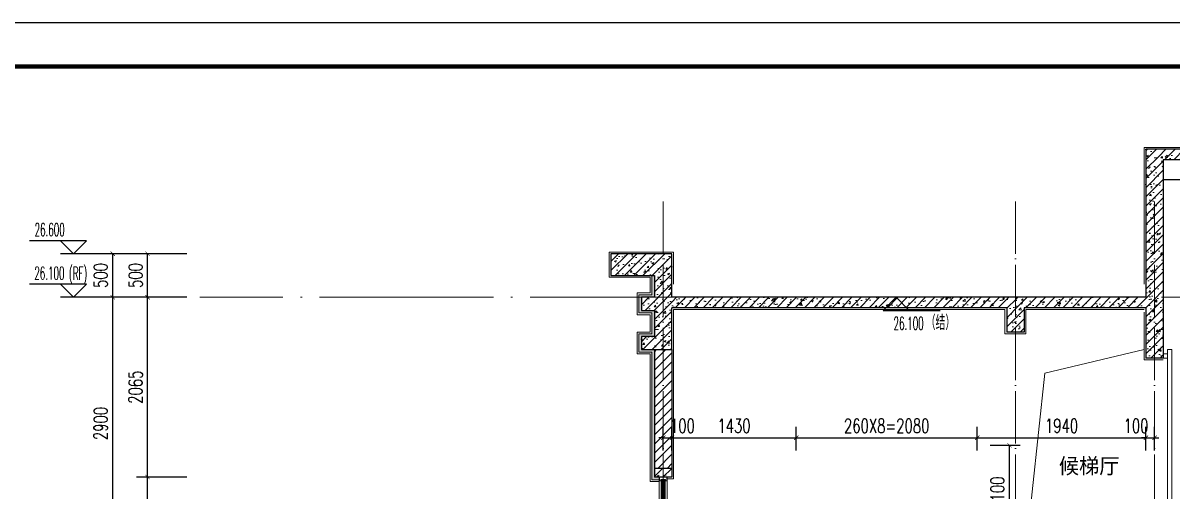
# Model space of a CAD drawing. Extents: x -1307975 to -76406, y -96289 to 379359.
# Drawn here: x -626759 to -613550, y 332925 to 338300 of the extents above; entities that cross this region are included whole.
import ezdxf

# ---------------------------------------------------------------- set-up
doc = ezdxf.new("R2010")
doc.units = 0
doc.header["$LTSCALE"] = 1000
doc.linetypes.add('DOTE', pattern=[2.42, 2, -0.2, 0.02, -0.2])
doc.layers.get('0').update_dxf_attribs({"linetype": 'CONTINUOUS'})
doc.layers.get('DEFPOINTS').update_dxf_attribs({"linetype": 'CONTINUOUS'})
for name, color, linetype in [('-TK', 7, 'CONTINUOUS'), ('DIM_ELEV', 3, 'CONTINUOUS'), ('PUB_DIM', 3, 'CONTINUOUS'), ('PUB_TEXT', 2, 'CONTINUOUS'), ('WALL', 5, 'CONTINUOUS'), ('尺寸标注', 86, 'CONTINUOUS'), ('看线', 251, 'CONTINUOUS'), ('立面-看线', 251, 'CONTINUOUS')]:
    doc.layers.add(name, color=color, linetype=linetype)
for name, color, linetype, lineweight in [('DOTE', 19, 'DOTE', 9), ('PUB_HATCH', 8, 'CONTINUOUS', 9), ('S_WINDOW', 144, 'CONTINUOUS', 15), ('WINDOW', 144, 'CONTINUOUS', 15), ('内粉刷', 37, 'CONTINUOUS', 9), ('立面-洞口示意', 152, 'CONTINUOUS', 13), ('细细', 250, 'CONTINUOUS', 0)]:
    doc.layers.add(name, color=color, linetype=linetype, lineweight=lineweight)
doc.styles.add('_TCH_DIM', font='SIMPLEX.shx', dxfattribs={"width": 0.7, "bigfont": 'GBCBIG.shx'})
doc.styles.add('_TCH_DIM_T3', font='SIMPLEX', dxfattribs={"width": 0.705882, "bigfont": 'GBCBIG'})
doc.dimstyles.new('_TCH_ARCH&&50', dxfattribs={"dimtxt": 157.5, "dimasz": 50, "dimexe": 125, "dimexo": 150, "dimgap": 58.75, "dimtad": 1, "dimdec": 0, "dimzin": 0, "dimdsep": 46, "dimtxsty": '_TCH_DIM_T3', "dimblk": 'ARCHTICK', "dimcen": 0.09, "dimclrt": 7, "dimazin": 0, "dimtfac": 1, "dimtdec": 0, "dimtix": 1, "dimtmove": 2, "dimatfit": 3, "dimldrblk": 'ARCHTICK', "dimfxl": 1, "dimtolj": 1, "dimtzin": 0, "dimarcsym": 0})
pattern_1 = [(315, (-218910.2607, -140541.0897), (-1.767766953, -1.767766953), []), (315, (-218909.0822, -140541.0897), (-1.767766953, -1.767766953), [])]
pattern_2 = [(315, (-218910.2607, -141979.3279), (-1.767766953, -1.767766953), []), (315, (-218909.0822, -141979.3279), (-1.767766953, -1.767766953), [])]
pattern_3 = [(45, (-762713.5, 410177.97), (-53.03301, 53.03301), []), (50, (-762713.5, 410177.97), (215.17805, -18.82564), [22.5, -247.5]), (355, (-762713.5, 410177.97), (-41.6254, 225.65764), [18, -198]), (100.4514, (-762695.57, 410176.4), (173.55281, 206.83186), [19.12206, -210.34263]), (46.1842, (-762713.5, 410237.97), (320.1723, -49.6557), [33.75, -371.25]), (96.6356, (-762686.82, 410233.83), (280.3988, 292.23536), [28.6831, -315.5139]), (351.1842, (-762713.5, 410237.97), (280.3986, 292.2356), [27, -297]), (21, (-762683.5, 410222.97), (179.07212, -120.78567), [22.5, -247.5]), (326, (-762683.5, 410222.97), (72.9946, 217.545), [18, -198]), (71.4514, (-762668.58, 410212.9), (252.0668, 96.75915), [19.12206, -210.34263]), (37.5, (-762713.5, 410177.97), (3.647957, 99.868156), [0, -195.6, 0, -201, 0, -198.75]), (7.5, (-762713.5, 410177.97), (78.92086, 118.323514), [0, -114.6, 0, -191.1, 0, -75.75]), (327.5, (-762780.4, 410177.97), (160.14673, -6.76646), [0, -75, 0, -234, 0, -310.5]), (317.5, (-762810.4, 410177.97), (174.95585, 30.0315), [0, -97.5, 0, -155.4, 0, -220.5])]

# ---------------------------------------------------------------- blocks, each defined once
blk = doc.blocks.new('A1')
blk.add_lwpolyline([(0, 59400), (0, 0), (84100, 0), (84100, 59400)], close=True)
at = {"const_width": 100}
blk.add_lwpolyline([(2500, 58400), (2500, 1000), (83100, 1000), (83100, 58400)], close=True, dxfattribs=at)
blk = doc.blocks.new('FGSDFSFSEFESFES')
at = {"layer": 'WINDOW', "ltscale": 0.8}
for p, q in [((175259, -121034), (175209, -121034)), ((175259, -121084), (175209, -121084)), ((175259, -123284), (175209, -123284)), ((175259, -123334), (175209, -123334))]:
    blk.add_line(p, q, dxfattribs=at)
blk.add_lwpolyline([(175159, -123384), (175209, -123384), (175209, -120984), (175159, -120984), (175159, -123384)], dxfattribs=at)
blk = doc.blocks.new('zrszerf')
at = {"layer": '细细'}
h = blk.add_hatch(dxfattribs=at)
h.set_pattern_fill('金属', color=256, style=0)
h.set_pattern_definition(pattern_1)
h.paths.add_polyline_path([(257695, 608543), (257715, 608543), (257715, 608557), (257765, 608557), (257765, 608543), (257785, 608543), (257785, 608588), (257695, 608588)])
h.paths.add_polyline_path([(257713, 608559), (257713, 608545), (257697, 608545), (257697, 608586), (257783, 608586), (257783, 608545), (257767, 608545), (257767, 608559)], flags=16)
h = blk.add_hatch(dxfattribs=at)
h.set_pattern_fill('金属', color=256, style=0)
h.set_pattern_definition(pattern_1)
h.paths.add_polyline_path([(257762, 608555), (257762, 608530), (257750, 608530), (257750, 608540), (257729, 608540), (257729, 608530), (257717, 608530), (257717, 608555)])
h.paths.add_polyline_path([(257719, 608553), (257719, 608532), (257727, 608532), (257727, 608542), (257752, 608542), (257752, 608532), (257760, 608532), (257760, 608553)], flags=16)
h = blk.add_hatch(color=256, dxfattribs=at)
edge = h.paths.add_edge_path()
edge.add_line((257735, 608540), (257735, 608528))
edge.add_arc((257740, 608520), 9.44, 61.5175, 118.4825, ccw=False)
edge.add_line((257744, 608528), (257744, 608540))
edge.add_arc((257740, 608548), 9.44, 241.5175, 298.4825, ccw=False)
h = blk.add_hatch(dxfattribs=at)
h.set_pattern_fill('金属', color=256, style=0)
h.set_pattern_definition(pattern_2)
h.paths.add_polyline_path([(257695, 607233), (257715, 607233), (257715, 607220), (257765, 607220), (257765, 607233), (257785, 607233), (257785, 607188), (257695, 607188)])
h.paths.add_polyline_path([(257713, 607218), (257713, 607231), (257697, 607231), (257697, 607190), (257783, 607190), (257783, 607231), (257767, 607231), (257767, 607218)], flags=16)
h = blk.add_hatch(dxfattribs=at)
h.set_pattern_fill('金属', color=256, style=0)
h.set_pattern_definition(pattern_2)
h.paths.add_polyline_path([(257762, 607222), (257762, 607247), (257750, 607247), (257750, 607237), (257729, 607237), (257729, 607247), (257717, 607247), (257717, 607222)])
h.paths.add_polyline_path([(257719, 607224), (257719, 607245), (257727, 607245), (257727, 607235), (257752, 607235), (257752, 607245), (257760, 607245), (257760, 607224)], flags=16)
h = blk.add_hatch(color=256, dxfattribs=at)
edge = h.paths.add_edge_path()
edge.add_line((257735, 607237), (257735, 607249))
edge.add_arc((257740, 607257), 9.44, 241.5175, 298.4825)
edge.add_line((257744, 607249), (257744, 607237))
edge.add_arc((257740, 607229), 9.44, 61.5175, 118.4825)
at = {"layer": 'S_WINDOW'}
for p, q in [((257695, 607233), (257695, 608543)), ((257717, 607247), (257717, 608530)), ((257762, 607247), (257762, 608530)), ((257785, 607233), (257785, 608543))]:
    blk.add_line(p, q, dxfattribs=at)
for points in [[(257785, 608588), (257785, 608543), (257765, 608543), (257765, 608557), (257715, 608557), (257715, 608543), (257695, 608543), (257695, 608588)], [(257783, 608586), (257783, 608545), (257767, 608545), (257767, 608559), (257713, 608559), (257713, 608545), (257697, 608545), (257697, 608586)], [(257762, 608555), (257762, 608530), (257750, 608530), (257750, 608540), (257729, 608540), (257729, 608530), (257717, 608530), (257717, 608555)], [(257760, 608553), (257760, 608532), (257752, 608532), (257752, 608542), (257727, 608542), (257727, 608532), (257719, 608532), (257719, 608553)], [(257785, 607188), (257785, 607233), (257765, 607233), (257765, 607220), (257715, 607220), (257715, 607233), (257695, 607233), (257695, 607188)], [(257783, 607190), (257783, 607231), (257767, 607231), (257767, 607218), (257713, 607218), (257713, 607231), (257697, 607231), (257697, 607190)], [(257762, 607222), (257762, 607247), (257750, 607247), (257750, 607237), (257729, 607237), (257729, 607247), (257717, 607247), (257717, 607222)], [(257760, 607224), (257760, 607245), (257752, 607245), (257752, 607235), (257727, 607235), (257727, 607245), (257719, 607245), (257719, 607224)]]:
    blk.add_lwpolyline(points, close=True, dxfattribs=at)
at = {"layer": '细细'}
for points in [[(257729, 608530), (257729, 607247)], [(257735, 607249), (257735, 608540)], [(257744, 607249), (257744, 608540)], [(257750, 608530), (257750, 607247)]]:
    blk.add_lwpolyline(points, dxfattribs=at)
for points in [[(257735, 608540), (257735, 608528, -0.253805), (257744, 608528), (257744, 608540, -0.253805)], [(257735, 607237), (257735, 607249, 0.253805), (257744, 607249), (257744, 607237, 0.253805)]]:
    blk.add_lwpolyline(points, format="xyb", close=True, dxfattribs=at)
blk = doc.blocks.new('_ArchTick')
at = {"color": 0, "linetype": 'ByBlock', "const_width": 0.15}
blk.add_lwpolyline([(-0.5, -0.5), (0.5, 0.5)], dxfattribs=at)
blk = doc.blocks.new('*D560')
at = {"layer": 'DEFPOINTS', "color": 0, "transparency": 16777216}
for p in [(-615790, 333450), (-615419, 333450), (-615790, 332350)]:
    blk.add_point(p, dxfattribs=at)
at = {"layer": '尺寸标注', "color": 0, "lineweight": -2, "transparency": 16777216}
for p, q in [((-615640, 333450), (-615294, 333450)), ((-615419, 332350), (-615419, 333450)), ((-615640, 332350), (-615294, 332350))]:
    blk.add_line(p, q, dxfattribs=at)
at = {"layer": '尺寸标注', "color": 0, "lineweight": -2, "transparency": 16777216, "xscale": 50, "yscale": 50, "zscale": 50}
for p, rotation in [((-615419, 333450), 90), ((-615419, 332350), 270)]:
    blk.add_blockref('_ArchTick', p, dxfattribs=dict(at, rotation=rotation))
at = {"layer": '尺寸标注', "color": 7, "transparency": 16777216, "insert": (-615557, 332900), "char_height": 157.5, "attachment_point": 5, "rotation": 90, "style": '_TCH_DIM_T3'}
blk.add_mtext('\\A1;1100', dxfattribs=at)
blk = doc.blocks.new('*D602')
at = {"layer": 'DEFPOINTS', "color": 0, "transparency": 16777216}
for p in [(-613750, 333536), (-613850, 333240), (-613750, 333240)]:
    blk.add_point(p, dxfattribs=at)
at = {"layer": '尺寸标注', "color": 0, "lineweight": -2, "transparency": 16777216}
for p, q in [((-613850, 333390), (-613850, 333661)), ((-613750, 333390), (-613750, 333661)), ((-613850, 333536), (-613900, 333536)), ((-613850, 333536), (-613750, 333536)), ((-613750, 333536), (-613700, 333536))]:
    blk.add_line(p, q, dxfattribs=at)
at = {"layer": '尺寸标注', "color": 0, "lineweight": -2, "transparency": 16777216, "xscale": 50, "yscale": 50, "zscale": 50}
blk.add_blockref('_ArchTick', (-613850, 333536), dxfattribs=at)
at = {"layer": '尺寸标注', "color": 0, "lineweight": -2, "transparency": 16777216, "xscale": 50, "yscale": 50, "zscale": 50, "rotation": 180}
blk.add_blockref('_ArchTick', (-613750, 333536), dxfattribs=at)
at = {"layer": '尺寸标注', "color": 7, "transparency": 16777216, "insert": (-613964, 333673), "char_height": 157.5, "attachment_point": 5, "style": '_TCH_DIM_T3'}
blk.add_mtext('\\A1;100', dxfattribs=at)
blk = doc.blocks.new('*D603')
at = {"layer": 'DEFPOINTS', "color": 0, "transparency": 16777216}
for p in [(-613850, 333536), (-615790, 333240), (-613850, 333240)]:
    blk.add_point(p, dxfattribs=at)
at = {"layer": '尺寸标注', "color": 0, "lineweight": -2, "transparency": 16777216}
for p, q in [((-615790, 333390), (-615790, 333661)), ((-613850, 333390), (-613850, 333661)), ((-615790, 333536), (-613850, 333536))]:
    blk.add_line(p, q, dxfattribs=at)
at = {"layer": '尺寸标注', "color": 0, "lineweight": -2, "transparency": 16777216, "xscale": 50, "yscale": 50, "zscale": 50, "rotation": 180}
blk.add_blockref('_ArchTick', (-615790, 333536), dxfattribs=at)
at = {"layer": '尺寸标注', "color": 0, "lineweight": -2, "transparency": 16777216, "xscale": 50, "yscale": 50, "zscale": 50}
blk.add_blockref('_ArchTick', (-613850, 333536), dxfattribs=at)
at = {"layer": '尺寸标注', "color": 7, "transparency": 16777216, "insert": (-614820, 333673), "char_height": 157.5, "attachment_point": 5, "style": '_TCH_DIM_T3'}
blk.add_mtext('\\A1;1940', dxfattribs=at)
blk = doc.blocks.new('*D604')
at = {"layer": 'DEFPOINTS', "color": 0, "transparency": 16777216}
for p in [(-615790, 333536), (-617870, 333240), (-615790, 333240)]:
    blk.add_point(p, dxfattribs=at)
at = {"layer": '尺寸标注', "color": 0, "lineweight": -2, "transparency": 16777216}
for p, q in [((-617870, 333390), (-617870, 333661)), ((-615790, 333390), (-615790, 333661)), ((-617870, 333536), (-615790, 333536))]:
    blk.add_line(p, q, dxfattribs=at)
at = {"layer": '尺寸标注', "color": 0, "lineweight": -2, "transparency": 16777216, "xscale": 50, "yscale": 50, "zscale": 50, "rotation": 180}
blk.add_blockref('_ArchTick', (-617870, 333536), dxfattribs=at)
at = {"layer": '尺寸标注', "color": 0, "lineweight": -2, "transparency": 16777216, "xscale": 50, "yscale": 50, "zscale": 50}
blk.add_blockref('_ArchTick', (-615790, 333536), dxfattribs=at)
at = {"layer": '尺寸标注', "color": 7, "transparency": 16777216, "insert": (-616830, 333673), "char_height": 157.5, "attachment_point": 5, "style": '_TCH_DIM_T3'}
blk.add_mtext('\\A1;260X8=2080', dxfattribs=at)
blk = doc.blocks.new('*D605')
at = {"layer": 'DEFPOINTS', "color": 0, "transparency": 16777216}
for p in [(-617870, 333536), (-619300, 333240), (-617870, 333240)]:
    blk.add_point(p, dxfattribs=at)
at = {"layer": '尺寸标注', "color": 0, "lineweight": -2, "transparency": 16777216}
for p, q in [((-619300, 333390), (-619300, 333661)), ((-617870, 333390), (-617870, 333661)), ((-619300, 333536), (-617870, 333536))]:
    blk.add_line(p, q, dxfattribs=at)
at = {"layer": '尺寸标注', "color": 0, "lineweight": -2, "transparency": 16777216, "xscale": 50, "yscale": 50, "zscale": 50, "rotation": 180}
blk.add_blockref('_ArchTick', (-619300, 333536), dxfattribs=at)
at = {"layer": '尺寸标注', "color": 0, "lineweight": -2, "transparency": 16777216, "xscale": 50, "yscale": 50, "zscale": 50}
blk.add_blockref('_ArchTick', (-617870, 333536), dxfattribs=at)
at = {"layer": '尺寸标注', "color": 7, "transparency": 16777216, "insert": (-618585, 333673), "char_height": 157.5, "attachment_point": 5, "style": '_TCH_DIM_T3'}
blk.add_mtext('\\A1;1430', dxfattribs=at)
blk = doc.blocks.new('*D606')
at = {"layer": 'DEFPOINTS', "color": 0, "transparency": 16777216}
for p in [(-619300, 333536), (-619400, 333240), (-619300, 333240)]:
    blk.add_point(p, dxfattribs=at)
at = {"layer": '尺寸标注', "color": 0, "lineweight": -2, "transparency": 16777216}
for p, q in [((-619400, 333390), (-619400, 333661)), ((-619300, 333390), (-619300, 333661)), ((-619400, 333536), (-619450, 333536)), ((-619400, 333536), (-619300, 333536)), ((-619300, 333536), (-619250, 333536))]:
    blk.add_line(p, q, dxfattribs=at)
at = {"layer": '尺寸标注', "color": 0, "lineweight": -2, "transparency": 16777216, "xscale": 50, "yscale": 50, "zscale": 50}
blk.add_blockref('_ArchTick', (-619400, 333536), dxfattribs=at)
at = {"layer": '尺寸标注', "color": 0, "lineweight": -2, "transparency": 16777216, "xscale": 50, "yscale": 50, "zscale": 50, "rotation": 180}
blk.add_blockref('_ArchTick', (-619300, 333536), dxfattribs=at)
at = {"layer": '尺寸标注', "color": 7, "transparency": 16777216, "insert": (-619178, 333673), "char_height": 157.5, "attachment_point": 5, "style": '_TCH_DIM_T3'}
blk.add_mtext('\\A1;100', dxfattribs=at)
blk = doc.blocks.new('*D659')
at = {"layer": 'DEFPOINTS', "color": 0, "transparency": 16777216}
for p in [(-625327, 333085), (-624727, 333085), (-624727, 332250)]:
    blk.add_point(p, dxfattribs=at)
at = {"layer": 'PUB_DIM', "color": 0, "lineweight": -2, "transparency": 16777216}
for p, q in [((-624877, 333085), (-625452, 333085)), ((-625327, 332250), (-625327, 333085)), ((-624877, 332250), (-625452, 332250))]:
    blk.add_line(p, q, dxfattribs=at)
at = {"layer": 'PUB_DIM', "color": 0, "lineweight": -2, "transparency": 16777216, "xscale": 50, "yscale": 50, "zscale": 50}
for p, rotation in [((-625327, 333085), 90), ((-625327, 332250), 270)]:
    blk.add_blockref('_ArchTick', p, dxfattribs=dict(at, rotation=rotation))
at = {"layer": 'PUB_DIM', "color": 7, "transparency": 16777216, "insert": (-625465, 332667), "char_height": 157.5, "attachment_point": 5, "rotation": 90, "style": '_TCH_DIM_T3'}
blk.add_mtext('\\A1;835', dxfattribs=at)
blk = doc.blocks.new('*D660')
at = {"layer": 'DEFPOINTS', "color": 0, "transparency": 16777216}
for p in [(-625327, 335150), (-624727, 335150), (-624727, 333085)]:
    blk.add_point(p, dxfattribs=at)
at = {"layer": 'PUB_DIM', "color": 0, "lineweight": -2, "transparency": 16777216}
for p, q in [((-624877, 335150), (-625452, 335150)), ((-625327, 333085), (-625327, 335150)), ((-624877, 333085), (-625452, 333085))]:
    blk.add_line(p, q, dxfattribs=at)
at = {"layer": 'PUB_DIM', "color": 0, "lineweight": -2, "transparency": 16777216, "xscale": 50, "yscale": 50, "zscale": 50}
for p, rotation in [((-625327, 335150), 90), ((-625327, 333085), 270)]:
    blk.add_blockref('_ArchTick', p, dxfattribs=dict(at, rotation=rotation))
at = {"layer": 'PUB_DIM', "color": 7, "transparency": 16777216, "insert": (-625465, 334117), "char_height": 157.5, "attachment_point": 5, "rotation": 90, "style": '_TCH_DIM_T3'}
blk.add_mtext('\\A1;2065', dxfattribs=at)
blk = doc.blocks.new('*D661')
at = {"layer": 'DEFPOINTS', "color": 0, "transparency": 16777216}
for p in [(-625327, 335650), (-624727, 335650), (-624727, 335150)]:
    blk.add_point(p, dxfattribs=at)
at = {"layer": 'PUB_DIM', "color": 0, "lineweight": -2, "transparency": 16777216}
for p, q in [((-624877, 335650), (-625452, 335650)), ((-625327, 335150), (-625327, 335650)), ((-624877, 335150), (-625452, 335150))]:
    blk.add_line(p, q, dxfattribs=at)
at = {"layer": 'PUB_DIM', "color": 0, "lineweight": -2, "transparency": 16777216, "xscale": 50, "yscale": 50, "zscale": 50}
for p, rotation in [((-625327, 335650), 90), ((-625327, 335150), 270)]:
    blk.add_blockref('_ArchTick', p, dxfattribs=dict(at, rotation=rotation))
at = {"layer": 'PUB_DIM', "color": 7, "transparency": 16777216, "insert": (-625465, 335400), "char_height": 157.5, "attachment_point": 5, "rotation": 90, "style": '_TCH_DIM_T3'}
blk.add_mtext('\\A1;500', dxfattribs=at)
blk = doc.blocks.new('*D664')
at = {"layer": 'DEFPOINTS', "color": 0, "transparency": 16777216}
for p in [(-625727, 335150), (-624727, 335150), (-624727, 332250)]:
    blk.add_point(p, dxfattribs=at)
at = {"layer": 'PUB_DIM', "color": 0, "lineweight": -2, "transparency": 16777216}
for p, q in [((-624877, 335150), (-625852, 335150)), ((-625727, 332250), (-625727, 335150)), ((-624877, 332250), (-625852, 332250))]:
    blk.add_line(p, q, dxfattribs=at)
at = {"layer": 'PUB_DIM', "color": 0, "lineweight": -2, "transparency": 16777216, "xscale": 50, "yscale": 50, "zscale": 50}
for p, rotation in [((-625727, 335150), 90), ((-625727, 332250), 270)]:
    blk.add_blockref('_ArchTick', p, dxfattribs=dict(at, rotation=rotation))
at = {"layer": 'PUB_DIM', "color": 7, "transparency": 16777216, "insert": (-625865, 333700), "char_height": 157.5, "attachment_point": 5, "rotation": 90, "style": '_TCH_DIM_T3'}
blk.add_mtext('\\A1;2900', dxfattribs=at)
blk = doc.blocks.new('*D665')
at = {"layer": 'DEFPOINTS', "color": 0, "transparency": 16777216}
for p in [(-625727, 335650), (-624727, 335650), (-624727, 335150)]:
    blk.add_point(p, dxfattribs=at)
at = {"layer": 'PUB_DIM', "color": 0, "lineweight": -2, "transparency": 16777216}
for p, q in [((-624877, 335650), (-625852, 335650)), ((-625727, 335150), (-625727, 335650)), ((-624877, 335150), (-625852, 335150))]:
    blk.add_line(p, q, dxfattribs=at)
at = {"layer": 'PUB_DIM', "color": 0, "lineweight": -2, "transparency": 16777216, "xscale": 50, "yscale": 50, "zscale": 50}
for p, rotation in [((-625727, 335650), 90), ((-625727, 335150), 270)]:
    blk.add_blockref('_ArchTick', p, dxfattribs=dict(at, rotation=rotation))
at = {"layer": 'PUB_DIM', "color": 7, "transparency": 16777216, "insert": (-625865, 335400), "char_height": 157.5, "attachment_point": 5, "rotation": 90, "style": '_TCH_DIM_T3'}
blk.add_mtext('\\A1;500', dxfattribs=at)

msp = doc.modelspace()

# ---------------------------------------------------------------- hatches: boundary and pattern name
at = {"layer": 'PUB_HATCH'}
h = msp.add_hatch(dxfattribs=at)
h.set_pattern_fill('钢筋混凝土', color=256, scale=30, style=0)
h.set_pattern_definition(pattern_3)
h.paths.add_polyline_path([(-613650.17, 336729.56), (-613850.17, 336849.56), (-613850.17, 335149.56), (-613783.51, 335109.56), (-613650.17, 335149.56)])
h = msp.add_hatch(dxfattribs=at)
h.set_pattern_fill('钢筋混凝土', color=256, scale=30, style=0)
h.set_pattern_definition(pattern_3)
h.paths.add_polyline_path([(-612900.21, 336769.56), (-612900.21, 336849.56), (-613850.17, 336849.56), (-613650.17, 336729.56), (-613000.21, 336729.56)])
h = msp.add_hatch(dxfattribs=at)
h.set_pattern_fill('钢筋混凝土', color=256, scale=30, style=0)
h.set_pattern_definition(pattern_3)
h.paths.add_polyline_path([(-619300.19, 334549.56), (-619300.19, 335649.56), (-620000.19, 335649.56), (-620000.19, 335399.56), (-619500.19, 335399.56), (-619500.19, 335149.56), (-619650.19, 335149.56), (-619650.19, 334999.56), (-619500.19, 334999.56), (-619500.19, 334699.56), (-619650.19, 334699.56), (-619650.19, 334549.56)])
h = msp.add_hatch(dxfattribs=at)
h.set_pattern_fill('钢筋混凝土', color=256, scale=30, style=0)
h.set_pattern_definition(pattern_3)
h.paths.add_polyline_path([(-619300.19, 335149.56), (-619300.19, 335029.56), (-615450.19, 335029.56), (-615350.19, 335069.56), (-615350.19, 335149.56)])
h = msp.add_hatch(dxfattribs=at)
h.set_pattern_fill('钢筋混凝土', color=256, scale=30, style=0)
h.set_pattern_definition(pattern_3)
h.paths.add_polyline_path([(-613783.51, 335109.56), (-613850.17, 335149.56), (-615350.19, 335149.56), (-615350.19, 335069.56), (-615250.19, 335029.56), (-613850.17, 335029.56)])
h = msp.add_hatch(dxfattribs=at)
h.set_pattern_fill('钢筋混凝土', color=256, scale=30, style=0)
h.set_pattern_definition(pattern_3)
h.paths.add_polyline_path([(-613783.51, 335109.56), (-613850.17, 335029.56), (-613850.19, 334449.58), (-613650.19, 334449.57), (-613650.17, 335149.55)])
h = msp.add_hatch(dxfattribs=at)
h.set_pattern_fill('钢筋混凝土', color=256, scale=30, style=0)
h.set_pattern_definition(pattern_3)
h.paths.add_polyline_path([(-615350.19, 335069.56), (-615450.19, 335029.56), (-615450.19, 334749.56), (-615250.19, 334749.56), (-615250.19, 335029.56)])
h = msp.add_hatch(dxfattribs=at)
h.set_pattern_fill('普通砖', color=256, scale=30, style=0)
h.set_pattern_definition([(45, (-762713.5, 410231.826), (-53.03303, 53.03303), [])])
h.paths.add_polyline_path([(-619300.19, 334549.56), (-619400.22, 334549.56), (-619500.15, 334549.56), (-619500.13, 333184.57), (-619300.13, 333184.57), (-619300.15, 334549.56)])
h = msp.add_hatch(dxfattribs=at)
h.set_pattern_fill('钢筋混凝土', color=256, scale=30, style=0)
h.set_pattern_definition(pattern_3)
h.paths.add_polyline_path([(-619500.2, 333184.57), (-619500.2, 333084.58), (-619300.2, 333084.58), (-619300.2, 333184.57)])
at = {"layer": '立面-看线'}
h = msp.add_hatch(dxfattribs=at)
h.set_pattern_fill('HONEY', color=256, scale=7)
h.set_pattern_definition([(0, (-1430553.373, -53247.379), (16.66875, 9.623705), [11.1125, -22.225]), (120, (-1430553.373, -53247.379), (-16.66874801, 9.62370845), [11.1125, -22.225]), (60, (-1430553.373, -53247.379), (1.99e-06, 19.24741345), [-22.225, 11.1125])])
h.paths.add_polyline_path([(-619500.13, 334549.56), (-619650.19, 334549.56), (-619650.19, 334699.56), (-619500.13, 334699.56), (-619500.13, 334999.56), (-619650.19, 334999.56), (-619650.19, 335149.56), (-619500.13, 335149.56), (-619500.13, 335399.56), (-619530.19, 335399.56), (-619530.19, 335179.56), (-619680.19, 335179.56), (-619680.19, 334969.56), (-619530.19, 334969.56), (-619530.19, 334729.56), (-619680.19, 334729.56), (-619680.19, 334519.56), (-619530.19, 334519.56), (-619530.13, 333054.58), (-619445.13, 333054.58), (-619445.13, 333084.57), (-619500.13, 333084.57)])

# ---------------------------------------------------------------- linework, layer by layer
at = {"layer": 'DIM_ELEV'}
for p, q in [((-626027.19, 335799.56), (-626683.19, 335799.56)), ((-626177.19, 335649.56), (-626327.19, 335799.56)), ((-626177.19, 335649.56), (-626027.19, 335799.56)), ((-625327.19, 335649.56), (-626327.19, 335649.56)), ((-626027.19, 335299.56), (-626683.19, 335299.56)), ((-626177.19, 335149.56), (-626327.19, 335299.56)), ((-626177.19, 335149.56), (-626027.19, 335299.56)), ((-625327.19, 335149.56), (-626327.19, 335149.56))]:
    msp.add_line(p, q, dxfattribs=at)
at = {"layer": 'DIM_ELEV', "color": 3}
for p, q in [((-616722.28, 335149.56), (-616872.28, 334999.56)), ((-616722.28, 335149.56), (-616572.28, 334999.56)), ((-616872.28, 334999.56), (-616216.28, 334999.56))]:
    msp.add_line(p, q, dxfattribs=at)
at = {"layer": 'DOTE', "linetype": 'DOTE', "ltscale": 0.3}
for p, q in [((-619400.19, 336249.56), (-619400.17, 311349.56)), ((-615350.19, 336249.56), (-615350.17, 311349.56)), ((-613750.19, 336249.56), (-613750.17, 311349.56))]:
    msp.add_line(p, q, dxfattribs=at)
at = {"layer": 'DOTE', "linetype": 'DOTE'}
msp.add_line((-609250.13, 335149.56), (-624727.19, 335149.56), dxfattribs=at)
at = {"layer": 'PUB_HATCH', "color": 215, "true_color": 0xa953a0}
msp.add_lwpolyline([(-619530.19, 335399.56), (-619530.19, 335179.56), (-619680.19, 335179.56), (-619680.19, 334969.56), (-619530.19, 334969.56), (-619530.19, 334729.56), (-619680.19, 334729.56), (-619680.19, 334519.56), (-619530.19, 334519.56), (-619530.13, 333054.56), (-619445.2, 333054.59)], dxfattribs=at)
at = {"layer": 'WALL'}
for p, q in [((-613850.17, 336849.56), (-613850.17, 335149.56)), ((-612900.21, 336849.56), (-613850.17, 336849.56)), ((-613650.17, 336729.56), (-613650.17, 335149.56)), ((-613000.21, 336729.56), (-613650.17, 336729.56)), ((-619300.19, 335649.56), (-620000.19, 335649.56)), ((-620000.19, 335649.56), (-620000.19, 335399.56)), ((-619300.19, 335149.56), (-619300.19, 335649.56)), ((-620000.19, 335399.56), (-619500.19, 335399.56)), ((-619500.19, 335399.56), (-619500.19, 335149.56)), ((-619500.19, 335149.56), (-619650.19, 335149.56)), ((-619650.19, 335149.56), (-619650.19, 334999.56)), ((-615350.19, 335149.56), (-619300.19, 335149.56)), ((-613850.17, 335149.56), (-615350.19, 335149.56)), ((-613650.17, 335149.55), (-613650.19, 334449.57)), ((-619650.19, 334999.56), (-619500.19, 334999.56)), ((-619500.19, 334999.56), (-619500.19, 334699.56)), ((-619300.19, 334549.56), (-619300.19, 335029.56)), ((-615450.19, 335029.56), (-619300.19, 335029.56)), ((-615450.19, 335029.56), (-615450.19, 334749.56)), ((-613850.17, 335029.56), (-615250.19, 335029.56)), ((-615250.19, 335029.56), (-615250.19, 334749.56)), ((-613850.17, 335029.56), (-613850.19, 334449.58)), ((-615250.19, 334749.56), (-615450.19, 334749.56)), ((-619500.19, 334699.56), (-619650.19, 334699.56)), ((-619650.19, 334699.56), (-619650.19, 334549.56)), ((-619650.19, 334549.56), (-619300.19, 334549.56)), ((-619500.15, 334549.56), (-619500.13, 333184.57)), ((-619300.15, 334549.56), (-619300.19, 334549.56)), ((-619300.15, 334549.56), (-619300.13, 333184.57)), ((-613650.19, 334449.57), (-613850.19, 334449.58)), ((-619500.2, 333184.57), (-619500.2, 333084.58)), ((-619300.2, 333184.57), (-619500.2, 333184.57)), ((-619300.2, 333184.57), (-619300.2, 333084.58)), ((-619300.2, 333084.58), (-619500.2, 333084.58))]:
    msp.add_line(p, q, dxfattribs=at)
at = {"layer": '内粉刷'}
for points in [[(-613870.19, 335299.55), (-613870.17, 336869.56), (-611530.19, 336869.56), (-611530.2, 335299.55)], [(-619550.19, 335379.56), (-620020.19, 335379.56), (-620020.19, 335669.56), (-619280.19, 335669.56), (-619280.19, 335299.55)], [(-619550.19, 335379.56), (-619550.19, 335199.56), (-619700.19, 335199.56), (-619700.19, 334949.56), (-619550.19, 334949.56), (-619550.19, 334749.56), (-619700.19, 334749.56), (-619700.19, 334499.56), (-619550.19, 334499.56), (-619550.13, 333034.55), (-619445.19, 333034.59)], [(-613650.15, 335149.59), (-613650.15, 335099.59)], [(-619355.22, 333064.59), (-619280.13, 333064.57), (-619280.19, 335009.56), (-615470.19, 335009.56)], [(-615470.19, 335009.56), (-615470.19, 334729.56), (-615230.19, 334729.56), (-615230.19, 335009.56)], [(-615230.19, 335009.56), (-613870.17, 335009.56)], [(-613870.15, 334979.59), (-613870.15, 334429.6), (-613650.15, 334429.57)]]:
    msp.add_lwpolyline(points, dxfattribs=at)
at = {"layer": '看线'}
msp.add_line((-611750.19, 336499.56), (-613650.19, 336499.58), dxfattribs=at)
at = {"layer": '立面-洞口示意'}
msp.add_lwpolyline([(-615230.18, 332234.56), (-615013.23, 334277.2), (-613870.15, 334549.56)], dxfattribs=at)

# ---------------------------------------------------------------- block references
at = {"layer": '-TK', "xscale": 0.5, "yscale": 0.5, "zscale": 0.5}
msp.add_blockref('A1', (-647075.13, 308600.18), dxfattribs=at)
at = {"xscale": -1}
for name, p in [('FGSDFSFSEFESFES', (-438391.58, 455533.61)), ('zrszerf', (-361660.34, -275503.57))]:
    msp.add_blockref(name, p, dxfattribs=at)

# ---------------------------------------------------------------- texts
at = {"layer": 'DIM_ELEV', "color": 7, "style": '_TCH_DIM'}
for s, height, width, p in [('26.100', 148.75, 0.494118, (-616751.39, 334774.51)), ('（结）', 168.794, 0.7, (-616380.39, 334774.51))]:
    msp.add_text(s, height=height, dxfattribs=dict(at, width=width)).set_placement(p)
at = {"layer": 'PUB_TEXT', "style": '_TCH_DIM', "width": 0.494118}
for s, p in [('26.600', (-626625.39, 335852.06)), ('26.100', (-626628.19, 335352.06)), ('(RF)', (-626230.69, 335349.61))]:
    msp.add_text(s, height=148.75, dxfattribs=at).set_placement(p)
at = {"layer": 'PUB_TEXT'}
msp.add_text('候梯厅', height=178.723, dxfattribs=at).set_placement((-614851.41, 333122.6))

# ---------------------------------------------------------------- dimensions: what is measured, and where the dimension line sits
at = {"layer": 'PUB_DIM'}
for p1, p2, distance, picture, middle in [((-624727.19, 335149.56), (-624727.19, 335649.56), 1000, '*D665', (-625864.69, 335399.56)), ((-624727.19, 335149.56), (-624727.19, 335649.56), 600, '*D661', (-625464.69, 335399.56)), ((-624727.19, 332249.56), (-624727.19, 335149.56), 1000, '*D664', (-625864.69, 333699.56)), ((-624727.19, 333084.58), (-624727.19, 335149.56), 600, '*D660', (-625464.69, 334117.07)), ((-624727.19, 332249.56), (-624727.19, 333084.58), 600, '*D659', (-625464.69, 332667.07))]:
    dim = msp.add_aligned_dim(p1=p1, p2=p2, distance=distance, dimstyle='_TCH_ARCH&&50', dxfattribs=at)
    dim.commit()
    dim.dimension.update_dxf_attribs({"geometry": picture, "text_midpoint": middle})
at = {"layer": '尺寸标注', "color": 106}
for base, p1, p2, picture, middle in [((-619300.21, 333535.75), (-619400.19, 333239.89), (-619300.21, 333239.89), '*D606', (-619177.97, 333673.25)), ((-613750.19, 333535.75), (-613850.24, 333239.89), (-613750.19, 333239.89), '*D602', (-613964, 333673.25))]:
    dim = msp.add_linear_dim(base=base, p1=p1, p2=p2, angle=0, dimstyle='_TCH_ARCH&&50', dxfattribs=at)
    dim.commit()
    dim.dimension.update_dxf_attribs({"geometry": picture, "text_midpoint": middle, "dimtype": 161})
for p1, p2, distance, picture, middle in [((-619300.21, 333239.89), (-617870.07, 333239.89), 295.86, '*D605', (-618585.14, 333673.25)), ((-615790.07, 333239.89), (-613850.24, 333239.89), 295.86, '*D603', (-614820.15, 333673.25)), ((-615790.18, 332349.55), (-615790.18, 333449.55), -371.15, '*D560', (-615556.53, 332899.55))]:
    dim = msp.add_aligned_dim(p1=p1, p2=p2, distance=distance, dimstyle='_TCH_ARCH&&50', dxfattribs=at)
    dim.commit()
    dim.dimension.update_dxf_attribs({"geometry": picture, "text_midpoint": middle})
dim = msp.add_aligned_dim(p1=(-617870.07, 333239.89), p2=(-615790.07, 333239.89), distance=295.86, text='260X8=2080', dimstyle='_TCH_ARCH&&50', dxfattribs=at)
dim.commit()
dim.dimension.update_dxf_attribs({"geometry": '*D604', "text_midpoint": (-616830.07, 333673.25)})

doc.saveas('drawing.dxf')
